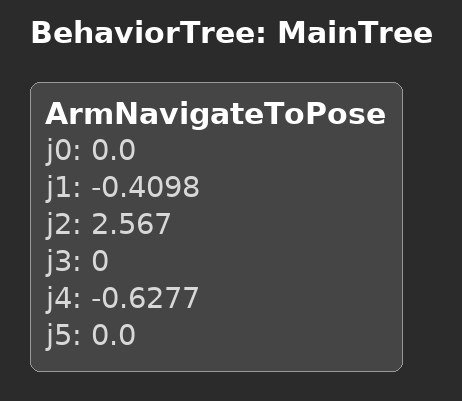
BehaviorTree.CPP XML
<root main_tree_to_execute="MainTree">
  <BehaviorTree ID="MainTree">
    <ArmNavigateToPose j0="0.0" j1="-0.4098" j2="2.567" j3="0" j4="-0.6277" j5="0.0" />
  </BehaviorTree>
</root>
